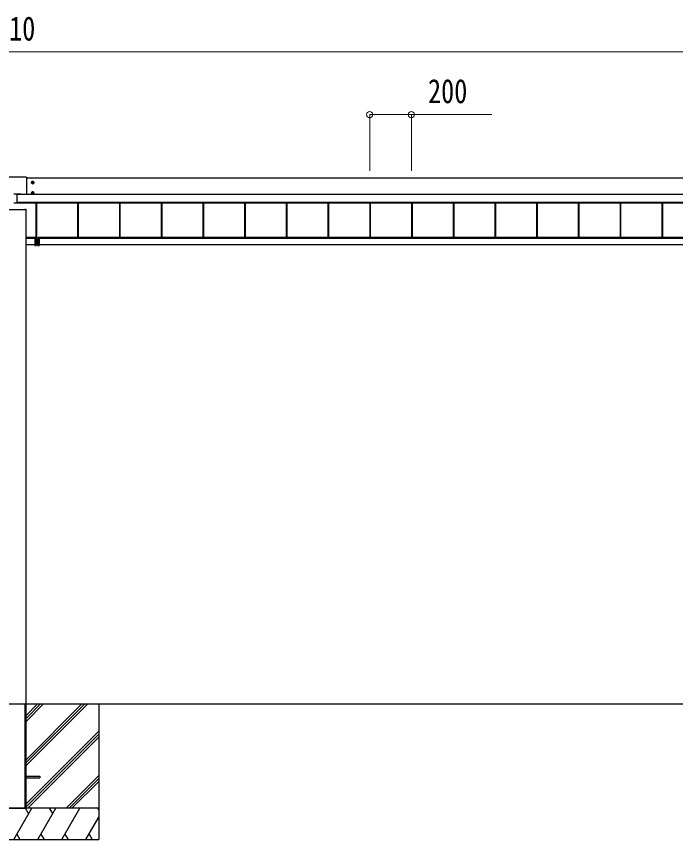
# Model space of a CAD drawing. Units: millimetres, scale not verified. Extents: x -14718 to 14718, y -10396 to 10396.
# Drawn here: x -6503 to -3344, y -7707 to -3762 of the extents above; entities that cross this region are included whole.
import ezdxf
from ezdxf.enums import TextEntityAlignment as Align

# ---------------------------------------------------------------- set-up
doc = ezdxf.new("R2010")
doc.units = ezdxf.units.MM
doc.header["$LTSCALE"] = 50
doc.layers.add('0-4_YKK_A1', color=4, linetype='Continuous')
doc.layers.add('0-5_YKK_D', color=6, linetype='Continuous', lineweight=18)
doc.styles.add('ＭＳ ゴシック', font='')
doc.styles.get('ＭＳ ゴシック').set_extended_font_data('MS Gothic')

msp = doc.modelspace()

# ---------------------------------------------------------------- linework, layer by layer
at = {"layer": '0-4_YKK_A1'}
for p, q in [((-6456.43, -4531.95), (-6560.43, -4531.95)), ((-6455.43, -4532.95), (-6455.43, -4614.6)), ((-1361.43, -4536.17), (-6455.43, -4536.17)), ((-6432.68, -4557.91), (-6418.18, -4557.91)), ((-6427.71, -4557.15), (-6428.43, -4557.15)), ((-6425.43, -4565.16), (-6425.43, -4550.66)), ((-6423.15, -4558.67), (-6422.43, -4558.67)), ((-6515.93, -4612.1), (-6500.93, -4612.1)), ((-6500.93, -4612.1), (-6500.93, -4657.25)), ((-6500.93, -4612.28), (-6481.93, -4612.28)), ((-6500.93, -4614.28), (-6481.93, -4614.28)), ((-1209.93, -4614.6), (-6500.93, -4614.6)), ((-1209.93, -4615.08), (-6500.93, -4615.08)), ((-6481.93, -4614.6), (-6481.93, -4612.28)), ((-6432.68, -4607.88), (-6418.18, -4607.88)), ((-6427.71, -4607.12), (-6428.43, -4607.12)), ((-6425.43, -4615.13), (-6425.43, -4600.63)), ((-6423.15, -4608.64), (-6422.43, -4608.64)), ((-1209.93, -4654.06), (-6500.93, -4654.06)), ((-1209.93, -4654.58), (-6500.93, -4654.58)), ((-6500.93, -4654.72), (-1209.93, -4654.72)), ((-1209.93, -4654.72), (-6500.93, -4654.72)), ((-6409.93, -4654.72), (-6409.93, -4822.51)), ((-6409.53, -4654.72), (-6409.53, -4822.51)), ((-6406.93, -4654.72), (-6406.93, -4822.51)), ((-6209.93, -4654.72), (-6209.93, -4820.94)), ((-6207.33, -4654.72), (-6207.33, -4820.94)), ((-6206.93, -4654.72), (-6206.93, -4820.94)), ((-6009.93, -4654.72), (-6009.93, -4820.94)), ((-6007.33, -4654.72), (-6007.33, -4820.94)), ((-6006.93, -4654.72), (-6006.93, -4820.94)), ((-5809.93, -4654.72), (-5809.93, -4820.94)), ((-5807.33, -4654.72), (-5807.33, -4820.94)), ((-5806.93, -4654.72), (-5806.93, -4820.94)), ((-5609.93, -4654.72), (-5609.93, -4820.94)), ((-5607.33, -4654.72), (-5607.33, -4820.94)), ((-5606.93, -4654.72), (-5606.93, -4820.94)), ((-5409.93, -4654.72), (-5409.93, -4820.94)), ((-5407.33, -4654.72), (-5407.33, -4820.94)), ((-5406.93, -4654.72), (-5406.93, -4820.94)), ((-5209.93, -4654.72), (-5209.93, -4820.94)), ((-5207.33, -4654.72), (-5207.33, -4820.94)), ((-5206.93, -4654.72), (-5206.93, -4820.94)), ((-5009.93, -4654.72), (-5009.93, -4820.94)), ((-5007.33, -4654.72), (-5007.33, -4820.94)), ((-5006.93, -4654.72), (-5006.93, -4820.94)), ((-4809.93, -4654.72), (-4809.93, -4820.94)), ((-4807.33, -4654.72), (-4807.33, -4820.94)), ((-4806.93, -4654.72), (-4806.93, -4820.94)), ((-4609.93, -4654.72), (-4609.93, -4820.94)), ((-4607.33, -4654.72), (-4607.33, -4820.94)), ((-4606.93, -4654.72), (-4606.93, -4820.94)), ((-4409.93, -4654.72), (-4409.93, -4820.94)), ((-4407.33, -4654.72), (-4407.33, -4820.94)), ((-4406.93, -4654.72), (-4406.93, -4820.94)), ((-4209.93, -4654.72), (-4209.93, -4820.94)), ((-4207.33, -4654.72), (-4207.33, -4820.94)), ((-4206.93, -4654.72), (-4206.93, -4820.94)), ((-4009.93, -4654.72), (-4009.93, -4820.94)), ((-4007.33, -4654.72), (-4007.33, -4820.94)), ((-4006.93, -4654.72), (-4006.93, -4820.94)), ((-3809.93, -4654.72), (-3809.93, -4820.94)), ((-3807.33, -4654.72), (-3807.33, -4820.94)), ((-3806.93, -4654.72), (-3806.93, -4820.94)), ((-3609.93, -4654.72), (-3609.93, -4820.94)), ((-3607.33, -4654.72), (-3607.33, -4820.94)), ((-3606.93, -4654.72), (-3606.93, -4820.94)), ((-3409.93, -4654.72), (-3409.93, -4820.94)), ((-3407.33, -4654.72), (-3407.33, -4820.94)), ((-3406.93, -4654.72), (-3406.93, -4820.94)), ((-6558.13, -4686.6), (-6458.73, -4686.6)), ((-6500.93, -4657.25), (-6515.93, -4657.25)), ((-6462.43, -4686.52), (-6462.43, -4686.6)), ((-6460.93, -4686.51), (-6461.93, -4686.51)), ((-6461.93, -4686.51), (-6461.93, -4686.6)), ((-6460.93, -4686.31), (-6460.93, -4686.6)), ((-6460.63, -4686.3), (-6458.73, -4686.3)), ((-6460.63, -4686.3), (-6460.63, -4686.6)), ((-6458.73, -4686.3), (-6458.73, -4686.6)), ((-6458.73, -4686.6), (-6458.43, -4686.6)), ((-6458.43, -4686.31), (-6458.43, -4686.6)), ((-6458.43, -4686.6), (-6458.43, -7053.3)), ((-6410.43, -4820.94), (-6458.43, -4820.94)), ((-6410.43, -4822.95), (-6458.43, -4822.95)), ((-6414.43, -4825.82), (-6458.43, -4825.82)), ((-6414.43, -4825.58), (-6414.43, -4825.78)), ((-6408.71, -4825.59), (-6414.43, -4825.58)), ((-6414.43, -4826.08), (-6408.23, -4826.09)), ((-6410.43, -4820.94), (-6410.43, -4825.58)), ((-6410.43, -4822.51), (-6398.43, -4822.51)), ((-6408.71, -4823.01), (-6408.71, -4825.59)), ((-6408.71, -4823.01), (-6408.43, -4823.01)), ((-6408.71, -4825.59), (-6408.43, -4825.59)), ((-6408.23, -4825.79), (-6408.23, -4825.79)), ((-6408.21, -4822.51), (-6407.93, -4822.51)), ((-6408.21, -4826.09), (-6407.93, -4826.09)), ((-6407.93, -4826.09), (-6407.93, -4822.51)), ((-6407.93, -4859.17), (-6407.93, -4826.09)), ((-6400.93, -4826.09), (-6400.93, -4822.51)), ((-6400.65, -4822.51), (-6400.93, -4822.51)), ((-6400.93, -4859.17), (-6400.93, -4826.09)), ((-6400.65, -4826.09), (-6400.93, -4826.09)), ((-6400.63, -4825.79), (-6400.63, -4825.79)), ((-6394.43, -4826.08), (-6400.63, -4826.09)), ((-6400.15, -4823.01), (-6400.43, -4823.01)), ((-6400.15, -4825.59), (-6400.43, -4825.59)), ((-6400.15, -4823.01), (-6400.15, -4825.59)), ((-6400.15, -4825.59), (-6394.43, -4825.58)), ((-1358.43, -4820.94), (-6398.43, -4820.94)), ((-6398.43, -4820.94), (-6398.43, -4825.58)), ((-1358.43, -4822.95), (-6398.43, -4822.95)), ((-6394.43, -4825.58), (-6394.43, -4825.78)), ((-1358.43, -4825.82), (-6394.43, -4825.82)), ((-6414.43, -4857.3), (-6457.58, -4857.3)), ((-6414.43, -4859.85), (-6408.21, -4859.47)), ((-6414.43, -4859.55), (-6414.43, -4859.85)), ((-6407.93, -4859.17), (-6408.21, -4859.17)), ((-6400.93, -4859.17), (-6400.65, -4859.17)), ((-6394.43, -4859.85), (-6400.65, -4859.47)), ((-1359.28, -4857.3), (-6394.43, -4857.3)), ((-6394.43, -4859.55), (-6394.43, -4859.85)), ((-11658.43, -7057.3), (-808.43, -7057.3)), ((-6558.13, -7057.3), (-6458.73, -7057.3)), ((-6462.43, -7057.3), (-6462.43, -7557.3)), ((-6460.93, -7057.3), (-6460.93, -7557.3)), ((-6458.43, -7053.3), (-6458.43, -7557.3)), ((-6458.43, -7057.3), (-6458.43, -7557.3)), ((-6458.43, -7142.3), (-6373.43, -7057.3)), ((-6458.43, -7128.15), (-6387.57, -7057.3)), ((-6458.43, -7114.01), (-6401.72, -7057.3)), ((-6458.43, -7354.43), (-6161.34, -7057.34)), ((-6458.43, -7340.28), (-6175.48, -7057.34)), ((-6458.43, -7326.14), (-6189.62, -7057.34)), ((-6108.43, -7057.3), (-6108.43, -7707.3)), ((-6458.43, -7538.27), (-6108.43, -7188.28)), ((-6458.43, -7552.41), (-6108.43, -7202.42)), ((-6449.17, -7557.3), (-6108.43, -7216.56)), ((-6458.43, -7402.8), (-6390.93, -7402.8)), ((-6458.43, -7411.8), (-6390.93, -7411.8)), ((-6390.93, -7402.8), (-6390.93, -7411.8)), ((-6265.32, -7557.3), (-6108.43, -7400.41)), ((-6251.18, -7557.3), (-6108.43, -7414.55)), ((-6237.04, -7557.3), (-6108.43, -7428.69)), ((-6108.43, -7557.3), (-6908.43, -7557.3)), ((-6108.43, -7557.3), (-6908.43, -7557.3)), ((-6558.43, -7557.3), (-6458.43, -7557.3)), ((-6516.44, -7707.3), (-6429.84, -7557.3)), ((-6444.84, -7583.28), (-6459.84, -7557.3)), ((-6400.97, -7707.3), (-6314.37, -7557.3)), ((-6329.37, -7583.28), (-6344.37, -7557.3)), ((-6285.5, -7707.3), (-6198.9, -7557.3)), ((-6108.43, -7565.96), (-6113.43, -7557.3)), ((-6170.03, -7707.3), (-6108.43, -7600.6)), ((-6501.44, -7681.32), (-6486.44, -7707.3)), ((-6385.98, -7681.32), (-6370.98, -7707.3)), ((-6270.5, -7681.32), (-6255.51, -7707.3)), ((-6155.03, -7681.32), (-6140.04, -7707.3)), ((-6908.43, -7707.3), (-6108.43, -7707.3))]:
    msp.add_line(p, q, dxfattribs=at)
for points in [[(-6425.43, -4552.13), (-6430.43, -4555.02), (-6430.43, -4560.79), (-6425.43, -4563.68), (-6420.43, -4560.79), (-6420.43, -4555.02)], [(-6425.43, -4602.1), (-6430.43, -4604.99), (-6430.43, -4610.76), (-6425.43, -4613.65), (-6420.43, -4610.76), (-6420.43, -4604.99)]]:
    msp.add_lwpolyline(points, close=True, dxfattribs=at)
for points in [[(-6428.43, -4557.15), (-6428.43, -4558.67), (-6427.71, -4558.67)], [(-6424.67, -4555.63), (-6424.67, -4554.91), (-6426.19, -4554.91), (-6426.19, -4555.63)], [(-6426.19, -4560.19), (-6426.19, -4560.91), (-6424.67, -4560.91), (-6424.67, -4560.19)], [(-6422.43, -4558.67), (-6422.43, -4557.15), (-6423.15, -4557.15)], [(-6428.43, -4607.12), (-6428.43, -4608.64), (-6427.71, -4608.64)], [(-6424.67, -4605.6), (-6424.67, -4604.88), (-6426.19, -4604.88), (-6426.19, -4605.6)], [(-6426.19, -4610.16), (-6426.19, -4610.88), (-6424.67, -4610.88), (-6424.67, -4610.16)], [(-6422.43, -4608.64), (-6422.43, -4607.12), (-6423.15, -4607.12)], [(-6408.25, -4825.79), (-6414.43, -4825.78), (-6414.43, -4826.08), (-6414.43, -4859.55)], [(-6408.21, -4826.09), (-6408.21, -4859.17), (-6414.43, -4859.55)], [(-6408.43, -4825.61), (-6408.43, -4825.59), (-6408.43, -4823.01)], [(-6408.23, -4825.79), (-6408.23, -4825.79), (-6408.24, -4825.79)], [(-6400.65, -4826.09), (-6400.65, -4859.17), (-6394.43, -4859.55)], [(-6400.63, -4825.79), (-6400.63, -4825.79), (-6400.62, -4825.79)], [(-6400.61, -4825.79), (-6394.43, -4825.78), (-6394.43, -4826.08), (-6394.43, -4859.55)], [(-6400.43, -4825.61), (-6400.43, -4825.59), (-6400.43, -4823.01)], [(-6558.13, -7057.3), (-6458.73, -7057.3), (-6458.43, -7057.3)]]:
    msp.add_lwpolyline(points, dxfattribs=at)
for centre, radius in [((-6425.43, -4557.91), 6.25), ((-6425.43, -4557.91), 5), ((-6425.43, -4607.88), 6.25), ((-6425.43, -4607.88), 5)]:
    msp.add_circle(centre, radius, dxfattribs=at)
for centre, radius, start, end in [((-6456.43, -4532.95), 1, 0.01746, 90.01745), ((-6425.43, -4557.91), 5.58, 153.74848, 206.25152), ((-6425.43, -4557.91), 5.58, 93.74848, 146.25152), ((-6425.43, -4557.91), 5.58, 213.74848, 266.25152), ((-6427.71, -4555.63), 1.52, 270, 0), ((-6427.71, -4560.19), 1.52, 0, 90), ((-6425.43, -4557.91), 5.58, 33.74848, 86.25152), ((-6425.43, -4557.91), 5.58, 273.74848, 326.25152), ((-6423.15, -4555.63), 1.52, 180, 270), ((-6423.15, -4560.19), 1.52, 90, 180), ((-6425.43, -4557.91), 5.58, 333.74848, 26.25152), ((-6425.43, -4607.88), 5.58, 153.74848, 206.25152), ((-6425.43, -4607.88), 5.58, 93.74848, 146.25152), ((-6425.43, -4607.88), 5.58, 213.74848, 266.25152), ((-6427.71, -4605.6), 1.52, 270, 0), ((-6427.71, -4610.16), 1.52, 0, 90), ((-6425.43, -4607.88), 5.58, 33.74848, 86.25152), ((-6425.43, -4607.88), 5.58, 273.74848, 326.25152), ((-6423.15, -4605.6), 1.52, 180, 270), ((-6423.15, -4610.16), 1.52, 90, 180), ((-6425.43, -4607.88), 5.58, 333.74848, 26.25152), ((-6408.64, -4827.58), 1.98, 83.79926, 91.95127), ((-6408.25, -4826.09), 0.3, 87.77338, 89.77816), ((-6408.25, -4825.93), 0.141, 85.77463, 89.9759), ((-6409.48, -4826.01), 1.25, 356.45735, 10.27369), ((-6409.44, -4825.97), 1.21, 354.17006, 8.37745), ((-6409.56, -4822.57), 1.35, 350.09675, 2.91202), ((-6408.23, -4822.51), 0.3, 269.98255, 359.98254), ((-6408.23, -4826.09), 0.3, 0, 89.87763), ((-6409.43, -4826.01), 1.22, 356.27163, 10.47203), ((-6400.63, -4822.51), 0.3, 180.01746, 270.01745), ((-6400.63, -4826.09), 0.3, 90.12237, 180), ((-6399.44, -4826.01), 1.22, 169.52797, 183.72837), ((-6399.3, -4822.57), 1.35, 177.08798, 189.90325), ((-6399.38, -4826.01), 1.25, 169.72631, 183.54265), ((-6399.42, -4825.97), 1.21, 171.62255, 185.82994), ((-6400.61, -4826.09), 0.3, 90.22184, 92.22662), ((-6400.61, -4825.93), 0.141, 90.0241, 94.22537), ((-6400.22, -4827.58), 1.98, 88.04873, 96.20074), ((-6408.23, -4859.17), 0.3, 273.5, 0), ((-6409.44, -4859.32), 1.24, 353.06854, 6.93146), ((-6400.63, -4859.17), 0.3, 180, 266.5), ((-6399.42, -4859.32), 1.24, 173.06854, 186.93146)]:
    msp.add_arc(centre, radius, start, end, dxfattribs=at)
for centre, major_axis, ratio, start_param, end_param in [((-6461.93, -4686.52), (0.5, 0), 0.034921, 1.5707963, 3.1415927), ((-6460.63, -4686.31), (0.3, 0), 0.034921, 1.5707963, 3.1415927), ((-6458.73, -4686.31), (0.3, 0), 0.034921, 6.2831853, 7.8539816), ((-6408.21, -4823.01), (-0.301, 0.4), 0.997782, 5.6362522, 7.2070486), ((-6408.73, -4825.59), (-0.001, 0.2), 0.09157, 4.6769241, 4.7117655), ((-6408.23, -4825.59), (0.482, 0.007), 0.414889, 3.1353871, 4.6694768), ((-6408.23, -4823.01), (-0.108, 0.169), 0.994155, 5.7105836, 7.28138), ((-6408.23, -4825.59), (0.145, 0.15), 0.921201, 2.3804184, 3.9145081), ((-6408.21, -4825.59), (-0.301, 0.4), 0.997782, 2.4579529, 2.4946596), ((-6400.65, -4823.01), (0.301, 0.4), 0.997782, 5.3593221, 6.9301184), ((-6400.65, -4825.59), (0.301, 0.4), 0.997782, 3.7885257, 3.8252324), ((-6400.63, -4823.01), (0.108, 0.169), 0.994155, 5.2849907, 6.855787), ((-6400.63, -4825.59), (-0.145, 0.15), 0.921201, 2.3686772, 3.9027669), ((-6400.63, -4825.59), (-0.482, 0.007), 0.414889, 1.6137085, 3.1477982), ((-6400.13, -4825.59), (0.001, 0.2), 0.09157, 1.5714198, 1.6062613)]:
    msp.add_ellipse(centre, major_axis=major_axis, ratio=ratio, start_param=start_param, end_param=end_param, dxfattribs=at)
at = {"layer": '0-5_YKK_D'}
for p, q in [((-11638.43, -3931.95), (-1378.43, -3931.95)), ((-4809.93, -4501.01), (-4809.93, -4230.95)), ((-4609.93, -4501.01), (-4609.93, -4230.95))]:
    msp.add_line(p, q, dxfattribs=at)
msp.add_lwpolyline([(-4809.93, -4231.95), (-4609.93, -4231.95), (-4224.83, -4231.95)], dxfattribs=at)
for centre in [(-4809.93, -4231.95), (-4609.93, -4231.95)]:
    msp.add_circle(centre, 14.88, dxfattribs=at)

# ---------------------------------------------------------------- texts
at = {"layer": '0-5_YKK_D', "style": 'ＭＳ ゴシック', "width": 0.8}
for s, p in [('D=10610', (-6852.83, -3911.95)), ('200', (-4530.43, -4211.95))]:
    msp.add_text(s, height=115.5, dxfattribs=at).set_placement(p, align=Align.BOTTOM_LEFT)

doc.saveas('drawing.dxf')
